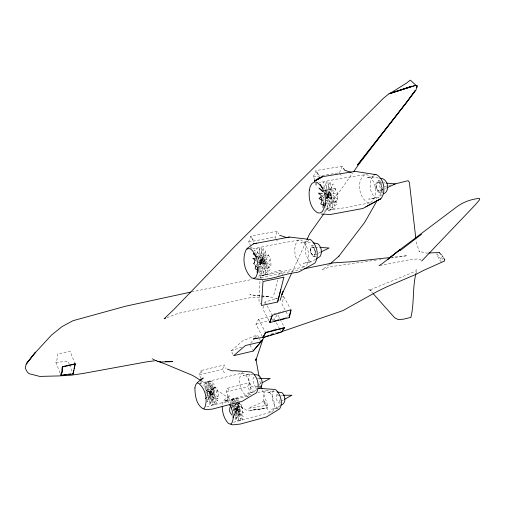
<?xml version="1.0" encoding="UTF-8"?>
<svg xmlns="http://www.w3.org/2000/svg" width="505" height="505" viewBox="0 0 505 505"><rect width="100%" height="100%" fill="white"/><g stroke="black" fill="none" stroke-linecap="round" stroke-linejoin="round"><path stroke-width="0.38" stroke-dasharray="2.52 1.89" d="M314.381 247.071L311.534 247.198C310.032 249.773 310.714 253.554 313.087 255.397L314.394 255.195L319.993 252.45M314.533 247.482L314.659 250.732L315.985 254.425M282.535 274.663L280.098 270.244L260.214 276.355L258.958 300.74L260.757 304.143M200.996 381.445L200.87 383.503L201.558 380.764M234.232 404.89L234.036 407.825L239.332 408.981L239.907 400.907L234.585 399.752L234.434 401.955M382.885 182.778L378.106 182.33L377.399 182.753C375.663 185.316 376.206 189.596 378.984 191.193L386.18 188.163M323.743 201.318L324.033 198.983M207.044 399.417L210.939 400.105L218.034 398.293L218.678 394.588L217.333 389.513L215.029 386.925L207.934 388.698L204.967 391.52M265.384 254.804L264.481 259.57L266.072 265.333L268.969 267.795L271.015 265.081L270.636 259.191L268.123 254.615L257.316 256.382L255.581 257.607M234.213 415.52L235.5 415.691L242.078 413.955L242.747 410.521L241.472 405.755L239.225 403.274L232.647 404.978L231.618 405.761M415.893 273.666L417.023 269.443L415.4 271.135L408.728 274.139L369.224 290.186L371.175 290.337L368.29 289.264L369.521 289.813L372.595 293.001M316.711 182.734L315.953 186.162L315.783 183.22M251.654 248.479L251.97 247.096M282.27 297.066L283.766 296.643L282.011 304.237L288.355 315.96M273.849 294.958L277.636 279.978M278.773 275.49L280.098 270.244M222.219 404.473C222.642 399.966 226.884 397.681 230.015 395.137L228.582 397.214L227.648 400.276L227.869 395.731L226.139 392.132L227.755 388.149L249.388 382.708L251.155 386.268L256.843 388.345M380.391 181.169C379.021 184.71 379.76 189.104 382.399 191.875M263.724 306.144L262.827 308.94L269.089 320.801M264.614 303.341L265.062 301.946L277.782 298.341M59.981 372.911L55.904 362.438L57.065 359.251L57.45 354.03L70.025 351.234L74.784 363.101M200.87 378.062L199.38 374.899L200.958 370.556L224.283 364.945L226.114 368.701M250.878 246.074L248.675 242.002L250.821 236.119L277.327 231.189L278.842 233.865M256.395 265.396L256.9 264.014M224.416 373.018L222.598 369.275L224.283 364.945M275.799 238.366L275.048 237.028L277.327 231.189M315.246 180.354L313.22 177.015L315.827 170.576L342.201 166.322L343.034 167.635M322.493 199.778L323.913 196.306M327.234 206.652L330.706 198.339L325.643 196.218M234.168 414.895L237.306 408.242L233.411 416.789M249.438 390.232L247.677 386.685L249.388 382.708M342.201 166.322L339.461 172.71L313.22 177.015M263.787 400.787L261.344 402.681L248.321 408.362L266.337 405.42L267.379 405.648L263.787 400.787L263.44 401.576L266.956 406.462M236.138 403.729L234.396 407.68L239.471 409.921L241.826 404.663L237.363 402.693M291.966 272.435L306.642 240.323M277.106 394.392C275.193 396.842 276.494 400.844 278.558 402.94L280.01 403.028L280.275 402.466M382.822 189.097L378.39 198.029M262.417 336.715L255.959 324.273L258.617 319.255L270.781 316.218M233.259 410.988L233.948 409.688L237.331 407.56L234.907 412.143L233.783 412.844M206.564 396.374L208.073 393.622L211.462 391.217L208.811 396.065L207.119 397.252M231.284 408.829L233.424 405.553L237.527 407.017L234.509 411.644M205.484 392.246L207.505 389.203L211.658 390.63L208.401 395.541L206.337 394.809M265.409 390.662C261.451 397.113 264.506 406.266 269.386 411.468L271.002 412.093L272.473 411.846C276.589 405.42 273.432 396.09 268.477 390.92L266.861 390.365L257.809 392.511M324.077 213.419L352.623 173.082M279.562 402.081L280.06 399.569M242.785 372.93L241.333 373.397C237.451 380.511 240.184 392.158 247.254 396.292L248.725 395.888C252.771 388.844 249.962 376.907 242.785 372.93L199.399 383.541M272.081 319.545L274.284 318.901L277.617 314.514L279.82 318.63M335.459 202.385L337.87 199.292L337.586 193.156L334.815 188.655L331.665 189.192L330.51 194.299L332.189 200.15L335.459 202.385L327.436 203.812M250.65 343.217L254.463 338.438M254.943 337.845L257.323 334.853L258.977 338.047M215.029 386.925L213.501 388.762L213.893 393.603L215.9 397.839L218.034 398.293M239.225 403.274L237.71 404.934L238.044 409.454L239.982 413.462L242.078 413.955M204.607 388.175L207.58 384.955L211.993 390.359L207.997 394.676L205.074 391.059M232.483 402.75L233.55 401.601M329.367 264.582L322.045 269.708L330.529 266.773L376.459 260.05M232.994 354.472L231.145 350.741L242.968 340.705L257.323 334.853M321.95 196.249L323.711 194.911M326.489 200.889L330.055 198.244L324.305 194.463M326.514 198.654L331.608 194.98L337.29 203.944L331.52 208.085L326.28 199.753M280.25 405.629L277.176 407.806L272.504 409.044M259.103 267.012L263.673 263.78L257.979 260.17M256.868 389.532L253.819 391.627L247.665 393.231L254.684 392.101M315.669 259.267L311.888 261.659L303.101 263.263L311.175 262.373C305.14 257.632 303.398 247.98 307.191 241.365L308.789 240.715L300.847 243.031L306.548 241.933L312.538 242.728M364.85 174.743C355.937 180.904 358.96 197.442 367.665 202.625L370.121 202.808C379.305 196.874 376.219 179.805 367.293 174.844L364.85 174.743L339.852 178.587L319.179 182.457M381.913 194.785L377.885 197.266L368.694 199.096L376.698 198.44C369.641 194.318 368.265 183.448 372.652 176.889L374.445 175.803L366.561 177.949L372.223 176.99L379.135 178.164M380.177 180.184C372.589 180.986 375.234 195.107 382.853 192.544M280.932 401.317L284.359 399.411M258.794 384.558L260.807 383.478M311.591 245.948L313.643 245.089M299.149 240.008L297.224 240.809C292.483 248.902 294.914 260.795 302.123 266.678L304.237 266.823L306.194 266.116C311.13 258.049 308.656 245.853 301.251 240.064L299.149 240.008L274.013 244.508L251.862 249.098M166.934 317.695L178.151 313.371L250.695 297.578L269.443 296.605L249.811 294.775L270.106 296.889L277.384 298.733M326.634 198.086L331.703 196.262L335.251 207.94L328.711 210.263L326.287 202.246M231.145 350.741L242.28 346.941M233.556 422.249L272.473 411.846M206.741 406.689L248.725 395.888M271.254 334.02L276.405 332.473M254.286 377.285L253.68 377.469L252.967 379.135L253.485 383.377A4.886 2.026 76 0 0 256.111 386.817L256.723 386.634M255.959 324.273L269.152 320.404M274.013 313.839L283.785 310.998M225.268 402.233L226.72 401.828M273.54 329.55L276.595 328.768M258.415 276.102L279.284 272.245L304.237 266.823M226.139 392.132L247.677 386.685M256.111 386.817L258.32 386.672M377.399 182.753L378.895 182.374C381.654 183.921 382.335 188.352 380.48 190.833L381.395 188.927L381.37 186.193L380.41 183.687L378.895 182.374M272.429 320.713L273.912 320.34M277.617 319.406L280.584 318.661M285.028 317.538L288.734 316.603M384.236 186.642L387.96 185.707M388.705 185.524L391.678 184.78M199.38 374.899L222.598 369.275M250.966 394.184L225.28 400.894L226.644 400.623L225.912 400.547L227.49 401.159L225.331 400.111L223.873 400.402M378.996 192.437L380.915 191.982C383.301 188.794 382.424 183.107 378.876 181.118L377.866 181.068M323.901 211.103L345.319 207.624L370.121 202.808M191.553 291.928L252.128 279.404M256.717 278.457L301.82 269.241M315.07 256.287L313.378 256.546C310.335 254.179 309.451 249.306 311.383 245.986L312.191 245.67M268.969 267.795L260.902 269.424L258.68 268.919M379.817 265.504L411.089 259.469L417.515 258.983L420.242 259.456L421.227 260.511M248.675 242.002L275.048 237.028M276.936 394.437L277.542 394.323M324.374 190.442L334.815 188.655M271.393 409.239L279.113 407.914M323.648 190.562L326.76 190.031M311.534 247.198L312.835 246.97C315.189 248.788 315.978 252.651 314.394 255.195C315.922 252.595 315.164 248.864 312.835 246.97M277.908 408.122L276.784 407.592C272.454 403.457 270.749 395.529 273.356 390.756L267.145 392.972L272.915 391.552L276.658 391.924M379.545 259.608L381.092 259.393M391.123 257.973L407.333 255.675L391.804 257.361M55.904 362.438L68.042 361.226L69.147 363.998M428.088 253.011L426.536 253.106L419.005 251.351L419.377 251.705L416.391 242.747L416 239.78M326.167 197.613L331.526 197.36L332.473 209.607L325.599 209.916L325.416 207.618M258.989 386.641L260.34 386.571M259.065 263.263L264.929 263.086L266.015 274.884L259.431 275.061L258.844 268.78M280.123 395.295L277.769 395.308L278.305 395.491M280.913 395.289L282.478 395.276M313.586 256.502L316.54 256.515M257.197 378.415L259.488 378.422M315.158 247.122L319.027 247.362M383.661 182.854L385.208 182.999M253.005 374.672L249.312 374.268L243.176 375.859L249.874 373.548C247.362 378.813 248.763 388.863 254.918 392.069M325.845 196.956L331.173 198.029L329.771 208.918L325.233 207.997M258.775 262.417L264.639 263.686L263.661 273.931L258.56 272.82M258.617 261.552L264.235 263.938L261.401 271.507L258.611 270.327M154.852 359.901L151.374 358.316L154.101 359.756M201.274 380.732L222.011 393.452L234.598 402.277M237.11 404.038L247.305 410.704L267.543 407.863L267.934 406.576L267.094 403.609L262.284 389.608M258.232 259.444L263.155 263.238L257.714 262.051L255.877 260.637M322.026 196.174L323.238 197.177L329.481 197.739L324.614 193.667M325.012 193.535L328.976 196.855L325.125 193.213M378.984 191.193L377.475 189.874L376.528 187.38L376.496 184.666M258.686 385.403L259.526 386.243M257.171 256.71L262.701 262.341L257.563 257.935M313.087 255.397L311.736 253.996L310.853 251.534L310.777 248.94M436.831 253.75L441.345 259.81L441.427 261.312L440.493 261.274L436.497 254.337M226.979 400.749L228.714 402.731M234.509 402.75L237.861 406.777L234.118 410.824L233.165 409.669M339.871 173.366L341.929 176.649M442.702 259.551L440.644 256.092M323.187 186.964L328.635 195.807L325.681 193.226L324.904 191.957M276.172 239.035L277.295 241.043M250.821 236.119L251.932 238.158M283.766 296.643L290.16 308.385M260.214 276.355L261.255 278.293M261.603 278.943L262.65 280.887M280.187 319.311L284.22 326.855M274.284 318.901L279 327.77M279.36 328.452L280.812 331.185M265.062 301.946L271.772 314.571M258.617 319.255L265.138 331.741M259.305 338.685L260.952 341.879M250.038 345.079L252.418 349.75M227.755 388.149L229.497 391.754M236.031 402.251L234.427 398.912L230.015 401.854L231.29 404.53M236.346 402.921L238.272 406.929L233.84 409.871L231.606 405.199M200.958 370.556L202.757 374.363M69.419 364.692L72.177 371.63M232.319 403.975L231.088 399.651L236.012 398.009L238.695 407.396L233.758 409.025L232.527 404.694M259.109 376.73L260.511 384.45M233.304 403.943L232.704 398.881L237.956 398.716L238.215 400.888M233.392 404.663L233.821 408.286L239.073 408.135L238.297 401.614M250.897 246.812L250.934 248.29M209.543 396.072L209.177 404.65L211.223 401.513L211.595 392.959L209.543 396.072M208.35 382.771L207.883 391.457L213.508 392.669L214 383.977L208.35 382.771M235.627 412.175L235.178 420.147L236.984 417.143L237.445 409.189L235.627 412.175M261.647 251.206L260.555 261.647L262.701 258.446L263.806 248.037L261.647 251.206M328.761 184.59L327.227 195.694L329.077 192.758L330.611 181.699L328.761 184.59M209.177 396.242L207.018 401.847L211.443 391.949L209.177 396.242M263.673 254.88L260.681 262.65L263.111 258.2L266.11 250.423L263.673 254.88M210.541 385.549L208.249 391.293L213.653 393.679L215.982 387.954L210.541 385.549M330.996 188.201L327.347 196.729L333.199 183.921L330.996 188.201M330.207 192.544L327.24 197.872L332.82 193.775L335.8 188.403L330.207 192.544M263.679 258.358L260.605 263.73L265.384 260.391L268.471 254.975L263.679 258.358M330.788 193.061L326.924 198.654L333.426 199.216L337.321 193.566L330.788 193.061M264.197 258.907L260.346 264.443L266.021 265.649L269.904 260.056L264.197 258.907M264.658 259.816L259.911 264.816L265.655 270.56L270.446 265.523L264.658 259.816M331.293 193.958L326.413 199.096L332.877 204.418L337.801 199.235L331.293 193.958M238.922 419.365L237.06 421.088L235.835 411.714L237.71 410.035L238.922 419.365M213.205 403.836L211.084 405.597L209.745 395.573L211.873 393.862L213.205 403.836M264.961 260.82L259.45 264.772L264.57 273.906L270.118 269.948L264.961 260.82M212.163 388.995L208.615 391.476L213.634 394.411L217.219 391.956L212.163 388.995M262.411 259.097L260.258 260.567L259.286 248.649L261.451 247.248L262.411 259.097M208.426 382.039L203.755 385.195L207.707 393.666L212.409 390.504L208.426 382.039M238.291 405.666L234.762 407.863L239.439 410.603L243.006 408.431L238.291 405.666M328.73 193.484L326.918 194.595L326.078 182.229L327.897 181.181L328.73 193.484M265.062 262.063L258.831 264.216L262.152 275.711L268.401 273.577L265.062 262.063M210.03 381.016L204.822 382.79L207.618 392.751L212.839 390.99L210.03 381.016M264.607 408.488L250.638 410.42L264.607 408.513M240.872 420.147L238.695 420.394L235.898 410.975L238.089 410.773L240.872 420.147M215.187 404.612L212.731 404.795L209.802 394.777L212.264 394.639L215.187 404.612M211.999 381.698L206.438 381.9L207.675 391.956L213.23 391.773L211.999 381.698M262.291 260.119L259.753 259.633L256.559 248.125L259.109 248.675L262.291 260.119M213.337 393.439L209.007 391.994L213.451 394.992L217.813 396.457L213.337 393.439M239.414 409.845L235.147 408.362L239.256 411.139L243.549 412.642L239.414 409.845M242.476 419.27L239.818 418.254L235.835 410.161L238.493 411.203L242.476 419.27M216.803 403.621L213.855 402.466L209.726 393.9L212.681 395.093L216.803 403.621M328.559 194.57L326.356 193.68L322.96 182.015L325.176 182.974L328.559 194.57M217.712 400.762L214 398.35L209.417 392.852L213.116 395.27L217.712 400.762M243.41 416.644L240.014 414.435L235.538 409.176L238.922 411.386L243.41 416.644M262.379 261.306L259.153 259.134L254.204 250.095L257.436 252.304L262.379 261.306"/><path stroke-width="0.76" d="M222.213 406.449C222.32 412.459 224.056 418.803 228.26 423.266L229.908 423.985L231.391 423.758C235.122 417.913 232.464 410.098 229.706 404.366M444.678 259.292L444.64 260.984L423.771 270.32L415.956 274.36L386.678 286.859L377.248 291.448L342.857 310.638L281.178 331.867M201.085 380.069L201.167 378.693M62.039 369.976L62.273 367.002M257.102 272.504L257.569 267.385M322.96 207.536L323.642 202.095M254.514 262.543L254.949 260.151M229.807 407.585L229.649 411.588L231.776 415.009M415.893 273.666C412.358 287.932 414.384 303.41 410.874 317.411L403.653 319.147L398.224 319.57L394.658 317.765L373.113 293.588M73.004 373.713L73.736 370.197M74.027 368.789L74.91 364.515M75.251 364.073L62.595 366.939L62.184 372.141L60.985 375.278L73.187 373.984L75.251 364.073L74.98 363.398M289.1 317.336L290.912 309.767L272.126 315.234L269.828 322.196M291.101 310.057L289.289 317.626L270.011 322.493L269.468 321.458M277.636 301.984L283.924 277.188L262.998 281.531L261.476 305.506L277.636 301.984L280.755 289.681M280.098 300.323L282.952 291.555L281.859 294.56L291.644 273.148M270.011 322.493L272.309 315.53M255.126 268.849L256.142 266.084M60.96 373.978L61.679 372.09M60.802 375.007L61.995 371.869L62.412 366.662L75.062 363.802M322.209 200.472L320.782 203.944L323.648 205.15M233.07 417.465L233.619 416.183M306.964 239.61L309.571 233.903L323.623 214.057M376.989 200.832L364.686 222.383L338.539 256.616L338.962 256.085L329.929 264.083M318.188 179.357L318.977 178.019L322.581 176.655L355.059 171.372L375.789 174.629L374.287 174.566M264.323 337.043L260.952 341.879L253.093 351.082L233.613 355.716L245.405 345.527L260.952 341.879M202.473 378.996L203.212 377.917L197.12 382.664M353.532 171.801L358.967 164.119L416.044 89.985L416.978 85.793L416.335 85.263M282.636 330.011L283.614 328.774M253.093 351.082L262.859 339.486L255.795 360.412L255.883 358.973L258.97 375.96M421.719 261.034L474.801 205.358L479.056 200.466L479.75 199.115L479.15 198.345C470.786 199.336 462.713 202.164 456.047 207.391L399.512 249.962L387.303 259.74L400.162 249.565L381.995 263.818L379.053 265.649M246.825 248.681L253.434 243.839L256.71 243.189M399.909 250.796L421.542 234.257M321.363 196.691L319.008 198.478L322.171 200.554M254.589 262.619L253.459 263.44L254.716 264.235M280.868 405.187C286.657 403.426 285.42 395.958 281.973 392.65L277.409 392M205.434 398.439L206.558 397.643M258.087 388.692C265.403 386.54 261.994 373.144 254.482 374.83M314.432 181.093L322.581 176.655L314.432 181.093L318.977 178.019L320.511 177.766M316.3 258.869L320.088 256.477C322.6 252.513 321.369 246.427 317.658 243.612L313.27 242.855M383.251 193.958C390.744 191.307 387.941 177.691 379.861 178.322M365.727 206.898L380.36 198.932L362.937 208.477L330.598 214.473L321.559 214.082M284.359 399.411L291.903 395.213L283.267 395.27M262.152 382.765L270.207 378.453L260.258 378.428M320.694 252.109L329.09 247.999L319.804 247.412M386.88 187.841L395.276 183.946L386.761 183.145M165.533 318.232L164.131 318.775L173.979 309.376L235.172 246.017L383.585 98.121L389.039 93.741L411.922 86.204L389.551 93.722L406.392 83.161L410.363 80.143L416.07 85.402M264.98 336.74L268.66 335.629M270.137 335.187L273.817 334.083M276.759 333.193L280.439 332.088M415.697 85.257L389.039 93.741L415.539 85.465M378.327 200.024L380.928 198.774C386.262 191.685 384.299 178.991 376.389 174.585L374.148 174.496M284.586 327.537L265.504 332.435L262.777 337.403L253.409 338.937L257.026 338.123M274.278 321.079L278.722 319.955M280.206 319.583L284.656 318.459M393.913 184.224L408.059 180.689L409.359 182.261L415.804 238.291M190.783 292.092L125.707 306.194L73.017 320.694L62.083 326.577L51.548 335.049L33.879 354.207L26.172 364.143L25.25 368.126L27.333 372.071L29.05 373.656L39.699 376.414L59.211 375.922L71.192 375.177L83.047 373.485L146.078 361.94L156.241 360.538M304.111 268.78L333.148 262.871L351.43 261.741L390.251 257.525M253.27 278.438C267.858 282.447 282.541 273.54 296.978 272.498L299.452 271.614L314.893 263.092C319.457 255.82 317.197 244.698 310.43 239.515L289.371 237.06L286.619 237.59L279.593 235.21M253.434 243.839L289.371 237.06M63.851 374.685L66.136 374.439M68.427 374.199L70.713 373.952M428.865 252.967L439.621 252.544M160.129 361.397L157.775 361.353L155.464 360.475M165.627 361.498L172.691 361.63L161.044 361.984L157.775 361.353L163.317 363.24L192.575 375.398L200.605 380.322M259.147 388.345L274.518 389.431L276.008 389.929C280.527 394.588 283.444 403.078 279.618 408.892L266.482 416.96L240.336 424.048L232.925 424.856L230.697 424.383M322.285 193.472L318.409 193.15L321.426 195.669M252.822 258.289L255.53 258.863M203.774 409.119L206.179 409.643L212.22 409.119L242.236 401.267L256.433 392.795C260.176 386.432 257.607 375.537 251.035 372.002L234.478 370.689L232.148 370.891L227.458 369.187M351.253 172.382L344.694 170.267L343.444 168.298M255.827 269.14L257.916 270.03M253.434 258.762L255.271 260.17M253.725 253.901L256.022 255.776M318.907 188.011L322.859 191.319M319.457 188.529L322.752 191.641M253.15 253.434L256.458 256.811M439.565 252.929L441.37 254.829M229.825 405.622L231.258 407.352M442.096 255.776L442.954 256.969M255.309 265.447L256.199 266.766M320.227 184.35L322.954 188.788M316.648 171.915L318.283 174.585M443.636 257.948L444.438 259.4M252.298 238.84L253.043 240.197M72.922 373.315L73.187 373.984M261.016 385.921L262.032 388.869M320.839 196.811L321.679 199.759M325.056 203.035L325.296 206.09M194.924 387.884C194.98 395.15 196.155 404.65 202.922 408.684L204.392 408.28C208.249 400.37 205.415 387.84 197.979 382.979L196.54 383.453L195.492 385.182L194.924 387.884M258.131 267.094L258.106 271.545L255.801 277.51L253.838 278.242L251.711 278.047C244.262 271.191 241.674 258.604 246.27 249.514L248.201 248.662L250.316 248.75C255.865 253.037 257.683 260.428 258.131 267.094M309.294 190.095C308.58 198.13 310.102 208.211 317.519 212.775L320.025 213.022L322.24 211.702C328.004 202.814 325.712 188.049 316.667 182.172L314.167 182.04L311.976 183.485L310.291 186.225L309.294 190.095M416.978 85.793L416.745 87.706L416.978 85.793M26.279 363.89L35.546 352.193L26.279 363.89M265.68 332.726L262.954 337.694L281.354 332.151L284.769 327.827L265.68 332.726M414.977 90.818L406.777 102.225L357.471 165.021L407.491 101.088L414.977 90.818"/></g></svg>
